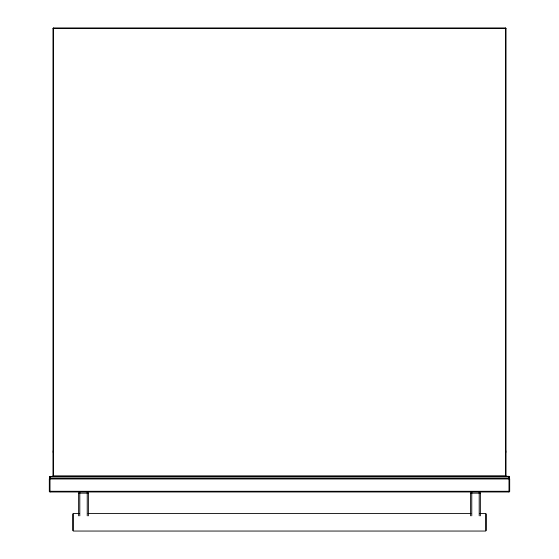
<?xml version="1.0" encoding="UTF-8"?>
<svg xmlns="http://www.w3.org/2000/svg" width="559" height="559" viewBox="0 0 559 559"><rect width="100%" height="100%" fill="white"/><g stroke="black" fill="none" stroke-linecap="round" stroke-linejoin="round"><path stroke-width="0.84" d="M53.468 27.95L53.468 476.345L52.986 475.856L52.986 28.439L53.468 27.95L505.532 27.95L506.014 28.439L506.014 475.856L505.532 476.345L505.532 27.95M49.807 476.541L508.997 476.345L508.997 478.294L50.003 478.294L49.807 476.541L509.193 476.541M508.997 478.294L509.682 478.979L509.682 491.291L508.997 491.976L50.003 491.976L49.318 491.291L49.318 478.979L50.003 478.294M78.623 515.845L78.623 493.15L79.797 491.976L79.797 515.845M470.608 515.845L470.608 493.15L471.775 491.976L471.775 515.845M52.986 28.439L506.014 28.439M52.986 475.856L506.014 475.856M49.807 478.106L509.193 478.106M49.318 478.979L509.682 478.979M49.318 491.291L509.682 491.291M78.623 493.15L88.392 493.15L88.392 515.845M470.608 493.15L480.377 493.15L480.377 515.845M79.357 513.462L73.25 513.462L73.25 531.05L485.75 531.05L485.75 513.462L479.643 513.462M88.077 513.462L470.923 513.462M480.377 493.15L479.203 491.976L479.203 515.845M88.392 493.15L87.225 491.976L87.225 515.845M508.997 476.345L508.997 491.976M505.776 450.847L505.776 452.51M486.232 513.959L486.232 530.554M72.768 513.959L72.768 530.554M53.224 450.847L53.224 452.51M50.003 476.345L50.003 491.976"/></g></svg>
